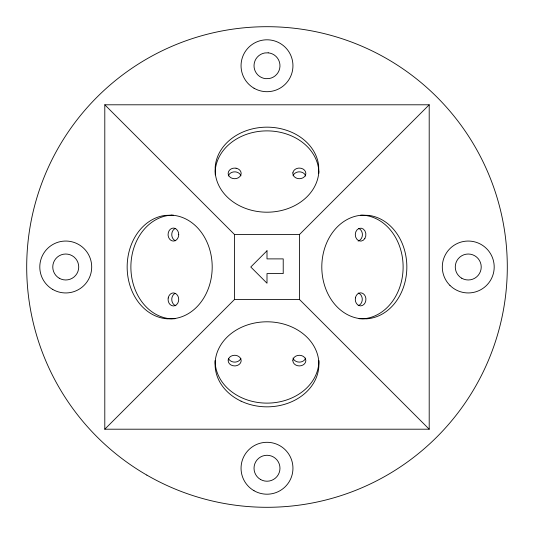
<?xml version="1.0" encoding="UTF-8"?>
<svg xmlns="http://www.w3.org/2000/svg" width="534" height="534" viewBox="0 0 534 534"><rect width="100%" height="100%" fill="white"/><g stroke="black" fill="none" stroke-linecap="round" stroke-linejoin="round"><path stroke-width="0.8" d="M104.797 429.202L234.559 299.44L234.559 234.559L104.797 104.797L104.797 429.202L429.202 429.202L429.202 104.797L104.797 104.797M429.202 429.202L299.44 299.44L299.44 234.559L429.202 104.797M173.403 215.229L168.664 215.422A51.905 42.52 90 0 0 130.903 268.715A51.905 42.52 90 0 0 171.467 318.851L174.978 318.711M234.559 234.559L299.44 234.559M234.559 299.44L299.44 299.44M360.597 215.235L365.109 215.389A51.905 42.52 -90 0 1 403.103 268.442A51.905 42.52 -90 0 1 362.76 318.838L359.095 318.711M318.765 173.403L318.618 168.958A51.905 42.52 0 0 0 265.645 130.897A51.905 42.52 0 0 0 215.169 171.174L215.289 174.878M358.561 228.405A6.488 5.313 -90 0 1 362.399 234.94A6.488 5.313 -90 0 1 358.087 241.014M318.905 360.597A51.905 42.52 0 0 1 267 403.123A51.905 42.52 0 0 1 215.095 360.597M240.881 358.307A6.488 5.313 0 0 1 235.848 362.025L234.833 362.112A6.488 5.313 0 0 1 228.545 358.581M305.648 358.047A6.488 5.313 0 0 1 299.334 362.119A6.488 5.313 0 0 1 293.032 358.04M175.893 305.762A6.488 5.313 -90 0 1 171.781 298.993L171.901 297.985A6.488 5.313 -90 0 1 175.005 293.473M358.207 293.053A6.488 5.313 90 0 1 362.125 297.865L362.252 298.866A6.488 5.313 -90 0 1 358.18 305.675M175.359 228.425A6.488 5.313 -90 0 0 171.768 234.666L171.848 235.681A6.488 5.313 90 0 0 175.526 240.761M293.093 175.746A6.488 5.313 0 0 1 298.039 171.948L299.047 171.841A6.488 5.313 0 0 1 305.702 176.08M228.318 176A6.488 5.313 0 0 1 235.053 171.848L236.061 171.968A6.488 5.313 0 0 1 240.934 175.826M292.872 360.176L292.872 361.011A6.488 5.313 0 0 0 299.334 365.917A6.488 5.313 0 0 0 305.808 361.024L305.808 360.19A6.488 5.313 0 0 0 299.347 355.284A6.488 5.313 0 0 0 292.872 360.176M292.899 172.816L292.866 173.643A6.488 5.313 0 0 0 299.14 178.71A6.488 5.313 0 0 0 305.795 173.991L305.828 173.156A6.488 5.313 0 0 0 299.047 168.09L298.039 168.197A6.488 5.313 0 0 0 292.899 172.816M178.716 234.453L178.663 235.474A6.488 5.313 -90 0 1 173.483 241.048A6.488 5.313 -90 0 1 168.163 235.681L168.083 234.666A6.488 5.313 -90 0 1 173.316 228.071A6.488 5.313 -90 0 1 178.716 234.453M228.225 359.909L228.172 360.744A6.488 5.313 0 0 0 234.833 365.91L235.848 365.823A6.488 5.313 0 0 0 241.094 361.291L241.141 360.457A6.488 5.313 0 0 0 235.501 355.33L234.486 355.284A6.488 5.313 0 0 0 228.225 359.909M168.223 297.985L168.097 298.993A6.488 5.313 -90 0 0 173.036 305.915L173.87 305.902A6.488 5.313 -90 0 0 178.716 299.374A6.488 5.313 -90 0 0 173.764 292.966L172.929 292.979A6.488 5.313 90 0 0 168.223 297.985M355.437 297.825L355.297 299.848A6.488 5.313 -90 0 0 360.17 305.828L361.004 305.828A6.488 5.313 -90 0 0 365.897 298.866L365.77 297.865A6.488 5.313 90 0 0 361.031 292.892L360.196 292.892A6.488 5.313 -90 0 0 355.437 297.825M267 250.78L250.78 267L267 283.22L267 273.575L283.22 273.575L283.22 258.89L267 258.89L267 250.78M171.614 215.149L164.946 215.422A51.905 42.52 -90 0 0 127.179 268.715A51.905 42.52 -90 0 0 167.749 318.851L174.418 318.578A51.905 42.52 90 0 0 212.178 265.285A51.905 42.52 90 0 0 171.614 215.149M268.208 52.833L264.824 52.959A12.976 12.976 0 0 0 265.792 78.672L269.176 78.545A12.976 12.976 0 0 0 268.208 52.833M368.827 215.389L362.159 215.162A51.905 42.52 -90 0 0 321.815 265.558A51.905 42.52 -90 0 0 359.809 318.611L366.478 318.838A51.905 42.52 90 0 0 406.828 268.442A51.905 42.52 90 0 0 368.827 215.389M236.061 168.21L235.053 168.097A6.488 5.313 0 0 0 228.178 173.069L228.192 173.904A6.488 5.313 0 0 0 234.76 178.716A6.488 5.313 0 0 0 241.128 173.73L241.108 172.896A6.488 5.313 0 0 0 236.061 168.21M318.831 171.908L318.618 165.24A51.905 42.52 0 0 0 265.645 127.172A51.905 42.52 0 0 0 215.169 167.449L215.382 174.124A51.905 42.52 0 0 0 268.355 212.185A51.905 42.52 0 0 0 318.831 171.908M364.835 238.558A6.488 5.313 -90 0 0 361.258 228.205A6.488 5.313 -90 0 0 355.704 237.163A6.488 5.313 -90 0 0 364.835 238.558M241.048 401.147A51.905 42.52 0 0 0 318.905 364.321A51.905 42.52 0 0 0 241.048 327.496A51.905 42.52 0 0 0 241.048 401.147M146.85 475.106A240.3 240.3 0 0 0 507.3 267A240.3 240.3 0 0 0 146.85 58.894A240.3 240.3 0 0 0 146.85 475.106M254.024 88.223A25.952 25.952 0 0 0 292.952 65.749A25.952 25.952 0 0 0 254.024 43.274A25.952 25.952 0 0 0 254.024 88.223M52.773 289.475A25.952 25.952 0 0 0 91.701 267A25.952 25.952 0 0 0 52.773 244.525A25.952 25.952 0 0 0 52.773 289.475M449.902 285.35A25.952 25.952 0 0 0 493.316 273.715A25.952 25.952 0 0 0 461.536 241.935A25.952 25.952 0 0 0 449.902 285.35M254.024 490.726A25.952 25.952 0 0 0 292.952 468.251A25.952 25.952 0 0 0 254.024 445.777A25.952 25.952 0 0 0 254.024 490.726M59.261 278.241A12.976 12.976 0 0 0 78.725 267A12.976 12.976 0 0 0 59.261 255.759A12.976 12.976 0 0 0 59.261 278.241M461.763 278.241A12.976 12.976 0 0 0 481.227 267A12.976 12.976 0 0 0 461.763 255.759A12.976 12.976 0 0 0 461.763 278.241M260.512 479.485A12.976 12.976 0 0 0 279.976 468.251A12.976 12.976 0 0 0 260.512 457.011A12.976 12.976 0 0 0 260.512 479.485"/></g></svg>
